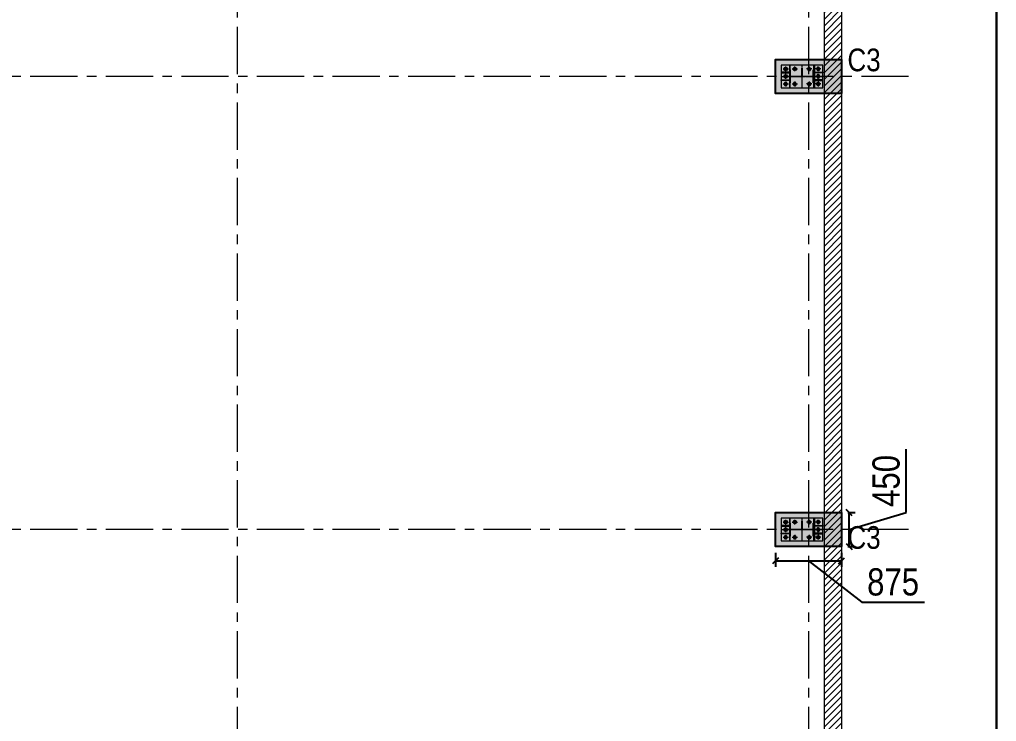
# Model space of a CAD drawing. Header units: inches. Extents: x 683042 to 921062, y -316188 to -5771.
# Drawn here: x 817568 to 830497, y -83562 to -74270 of the extents above; entities that cross this region are included whole.
import ezdxf

# ---------------------------------------------------------------- set-up
doc = ezdxf.new("R2010")
doc.units = ezdxf.units.IN
doc.header["$MEASUREMENT"] = 0
doc.linetypes.add('CENTER', pattern=[2, 1.25, -0.25, 0.25, -0.25])
doc.layers.add('CENTER LINE.(FSH)', color=10, linetype='CENTER', lineweight=0)
doc.layers.add('R-text', color=7, linetype='Continuous', lineweight=30)
for name, color, linetype in [('DETAIL-A', 41, 'Continuous'), ('R-column', 5, 'Continuous'), ('WALL', 30, 'Continuous')]:
    doc.layers.add(name, color=color, linetype=linetype)
doc.styles.add('ROMAND', font='swissc.ttf')
doc.dimstyles.new('CHIRAG', dxfattribs={"dimscale": 80, "dimtxt": 2.5, "dimasz": 2, "dimexe": 1, "dimexo": 1, "dimgap": 1, "dimtad": 0, "dimdec": 0, "dimzin": 0, "dimdsep": 46, "dimtxsty": 'ROMAND', "dimblk": 'OBLIQUE', "dimcen": 1, "dimclrd": 8, "dimclre": 8, "dimclrt": 256, "dimadec": 0, "dimazin": 0, "dimtfac": 1, "dimtdec": 0, "dimtmove": 0, "dimatfit": 3, "dimfxl": 15, "dimtolj": 1, "dimtzin": 0, "dimlwd": -1, "dimlwe": -1, "dimarcsym": 1})

# ---------------------------------------------------------------- blocks, each defined once
blk = doc.blocks.new('A$C153212E7')
at = {"lineweight": 5}
h = blk.add_hatch(color=256, dxfattribs=at)
h.dxf.hatch_style = 1
h.paths.add_polyline_path([(109, 300), (109, 0), (117, 0), (117, 300)])
h = blk.add_hatch(color=256, dxfattribs=at)
h.dxf.hatch_style = 1
h.paths.add_polyline_path([(279, 153), (279, 262), (271, 262), (271, 153)])
h = blk.add_hatch(color=256, dxfattribs=at)
h.dxf.hatch_style = 1
h.paths.add_polyline_path([(441, 300), (441, 0), (433, 0), (433, 300)])
h = blk.add_hatch(color=256, dxfattribs=at)
h.dxf.hatch_style = 1
h.paths.add_polyline_path([(109, 204), (0, 204), (0, 196), (109, 196)])
h = blk.add_hatch(color=3, dxfattribs=at)
h.dxf.hatch_style = 1
h.paths.add_polyline_path([(117, 238), (117, 63), (125, 63), (125, 238)])
h.paths.add_polyline_path([(125, 147), (425, 147), (425, 153), (125, 153)])
h.paths.add_polyline_path([(433, 238), (433, 63), (425, 63), (425, 238)])
h = blk.add_hatch(color=256, dxfattribs=at)
h.dxf.hatch_style = 1
h.paths.add_polyline_path([(279, 147), (279, 38), (271, 38), (271, 147)])
h = blk.add_hatch(color=256, dxfattribs=at)
h.dxf.hatch_style = 1
h.paths.add_polyline_path([(441, 204), (550, 204), (550, 196), (441, 196)])
h = blk.add_hatch(color=256, dxfattribs=at)
h.dxf.hatch_style = 1
h.paths.add_polyline_path([(109, 96), (0, 96), (0, 104), (109, 104)])
h = blk.add_hatch(color=256, dxfattribs=at)
h.dxf.hatch_style = 1
h.paths.add_polyline_path([(441, 96), (550, 96), (550, 104), (441, 104)])
blk.add_line((75, 150), (475, 150), dxfattribs=at)
at = {"color": 1, "lineweight": 5}
blk.add_lwpolyline([(0, 300), (550, 300), (550, 0), (0, 0)], close=True, dxfattribs=at)
at = {"lineweight": 5}
for points in [[(109, 300), (109, 0), (117, 0), (117, 300)], [(279, 153), (279, 262), (271, 262), (271, 153)], [(441, 300), (441, 0), (433, 0), (433, 300)], [(109, 204), (0, 204), (0, 196), (109, 196)], [(279, 147), (279, 38), (271, 38), (271, 147)], [(441, 204), (550, 204), (550, 196), (441, 196)], [(109, 96), (0, 96), (0, 104), (109, 104)], [(441, 96), (550, 96), (550, 104), (441, 104)]]:
    blk.add_lwpolyline(points, close=True, dxfattribs=at)
blk.add_circle((275, 150), 3, dxfattribs=at)
at = {"layer": 'DETAIL-A', "lineweight": 5}
for p, q in [((60, 218), (60, 282)), ((180, 218), (180, 282)), ((370, 218), (370, 282)), ((490, 218), (490, 282)), ((25, 250), (95, 250)), ((25, 150), (95, 150)), ((60, 118), (60, 182)), ((145, 250), (215, 250)), ((405, 250), (335, 250)), ((525, 250), (455, 250)), ((525, 150), (455, 150)), ((490, 118), (490, 182)), ((25, 50), (95, 50)), ((60, 82), (60, 18)), ((145, 50), (215, 50)), ((180, 82), (180, 18)), ((405, 50), (335, 50)), ((370, 82), (370, 18)), ((525, 50), (455, 50)), ((490, 82), (490, 18))]:
    blk.add_line(p, q, dxfattribs=at)
at = {"layer": 'DETAIL-A', "linetype": 'CENTER', "lineweight": 5, "ltscale": 20}
for p, q in [((275, 300), (275, 0)), ((550, 150), (0, 150))]:
    blk.add_line(p, q, dxfattribs=at)
at = {"layer": 'DETAIL-A', "lineweight": 5}
for points in [[(72, 270), (83, 250), (71, 230), (48, 230), (37, 250), (49, 270)], [(192, 270), (203, 250), (191, 230), (168, 230), (157, 250), (169, 270)], [(358, 270), (347, 250), (359, 230), (382, 230), (393, 250), (381, 270)], [(478, 270), (467, 250), (479, 230), (502, 230), (513, 250), (501, 270)], [(72, 170), (83, 150), (71, 130), (48, 130), (37, 150), (49, 170)], [(478, 170), (467, 150), (479, 130), (502, 130), (513, 150), (501, 170)], [(72, 30), (83, 50), (71, 70), (48, 70), (37, 50), (49, 30)], [(192, 30), (203, 50), (191, 70), (168, 70), (157, 50), (169, 30)], [(358, 30), (347, 50), (359, 70), (382, 70), (393, 50), (381, 30)], [(478, 30), (467, 50), (479, 70), (502, 70), (513, 50), (501, 30)]]:
    blk.add_lwpolyline(points, close=True, dxfattribs=at)
at = {"layer": 'DETAIL-A', "color": 3, "lineweight": 5}
for points in [[(117, 238), (117, 63), (125, 63), (125, 238)], [(125, 147), (425, 147), (425, 153), (125, 153)], [(433, 238), (433, 63), (425, 63), (425, 238)]]:
    blk.add_lwpolyline(points, close=True, dxfattribs=at)
at = {"layer": 'DETAIL-A', "lineweight": 5}
for centre, radius in [((60, 250), 20), ((60, 250), 12), ((180, 250), 20), ((180, 250), 12), ((370, 250), 20), ((370, 250), 12), ((490, 250), 20), ((490, 250), 12), ((60, 150), 20), ((60, 150), 12), ((490, 150), 20), ((490, 150), 12), ((60, 50), 20), ((60, 50), 12), ((180, 50), 20), ((180, 50), 12), ((370, 50), 20), ((370, 50), 12), ((490, 50), 20), ((490, 50), 12)]:
    blk.add_circle(centre, radius, dxfattribs=at)
blk = doc.blocks.new('COL')
at = {"layer": 'R-column'}
h = blk.add_hatch(color=256, dxfattribs=at)
h.dxf.hatch_style = 1
h.paths.add_polyline_path([(742266, -81345), (741391, -81345), (741391, -80895), (742266, -80895)])
h = blk.add_hatch(color=256, dxfattribs=at)
h.dxf.hatch_style = 1
h.paths.add_polyline_path([(742266, -87345), (741391, -87345), (741391, -86895), (742266, -86895)])
for points in [[(742266, -81345), (741391, -81345), (741391, -80895), (742266, -80895)], [(742266, -87345), (741391, -87345), (741391, -86895), (742266, -86895)]]:
    blk.add_lwpolyline(points, close=True, dxfattribs=at)
blk = doc.blocks.new('_Oblique')
at = {"color": 0, "linetype": 'ByBlock', "lineweight": -2}
blk.add_line((-0.5, -0.5), (0.5, 0.5), dxfattribs=at)
blk = doc.blocks.new('*D247')
at = {"color": 8, "linetype": 'Continuous', "transparency": 16777216}
for p, q in [((827573, -81328), (827573, -81516)), ((828448, -81328), (828448, -81516))]:
    blk.add_line(p, q, dxfattribs=at)
at = {"color": 8, "transparency": 16777216}
for p, q in [((827573, -81436), (828448, -81436)), ((828011, -81436), (828715, -81982)), ((828715, -81982), (829543, -81982))]:
    blk.add_line(p, q, dxfattribs=at)
at = {"layer": 'Defpoints', "color": 0, "transparency": 16777216}
for p in [(827573, -81248), (828448, -81248), (828448, -81436)]:
    blk.add_point(p, dxfattribs=at)
at = {"color": 8, "transparency": 16777216, "xscale": 80, "yscale": 80, "zscale": 80, "rotation": 180}
blk.add_blockref('_Oblique', (827573, -81436), dxfattribs=at)
at = {"color": 8, "transparency": 16777216, "xscale": 80, "yscale": 80, "zscale": 80}
blk.add_blockref('_Oblique', (828448, -81436), dxfattribs=at)
at = {"lineweight": 5, "transparency": 16777216, "insert": (829129, -81717), "char_height": 360, "attachment_point": 5, "style": 'ROMAND'}
blk.add_mtext('\\A1;875', dxfattribs=at)
blk = doc.blocks.new('*D248')
at = {"color": 8, "transparency": 16777216}
for p, q in [((829303, -80797), (829303, -79958)), ((828549, -81023), (829303, -80797)), ((828549, -81248), (828549, -80798))]:
    blk.add_line(p, q, dxfattribs=at)
at = {"color": 8, "linetype": 'Continuous', "transparency": 16777216}
for p, q in [((828528, -80798), (828629, -80798)), ((828528, -81248), (828629, -81248))]:
    blk.add_line(p, q, dxfattribs=at)
at = {"layer": 'Defpoints', "color": 0, "transparency": 16777216}
for p in [(828448, -80798), (828549, -80798), (828448, -81248)]:
    blk.add_point(p, dxfattribs=at)
at = {"color": 8, "transparency": 16777216, "xscale": 80, "yscale": 80, "zscale": 80}
for p, rotation in [((828549, -80798), 90), ((828549, -81248), 270)]:
    blk.add_blockref('_Oblique', p, dxfattribs=dict(at, rotation=rotation))
at = {"lineweight": 5, "transparency": 16777216, "insert": (829038, -80378), "char_height": 360, "attachment_point": 5, "rotation": 90, "style": 'ROMAND'}
blk.add_mtext('\\A1;450', dxfattribs=at)

msp = doc.modelspace()

# ---------------------------------------------------------------- hatches: boundary and pattern name
at = {"lineweight": 5}
h = msp.add_hatch(dxfattribs=at)
h.set_pattern_fill('ANSI31', color=8, scale=500)
h.set_pattern_definition([(45, (88971.894, 25203.18), (-44.194174, 44.194174), [])])
h.paths.add_polyline_path([(812448.068, -63023.059), (828448.068, -63023.059), (828448.068, -87023.059), (812448.068, -87023.059)])
h.paths.add_polyline_path([(812678.068, -63253.059), (828218.068, -63253.059), (828218.068, -86793.059), (812678.068, -86793.059)], flags=16)

# ---------------------------------------------------------------- linework, layer by layer
at = {"color": 1, "lineweight": 30}
msp.add_lwpolyline([(830496.951, -92524.94), (807066.126, -92524.94), (807066.126, -59390.439), (830496.951, -59390.439)], close=True, dxfattribs=at)
at = {"layer": 'CENTER LINE.(FSH)', "lineweight": 5, "ltscale": 500}
for p, q in [((820448.068, -60367.889), (820448.068, -87549.671)), ((828010.627, -60367.889), (828010.627, -87549.671)), ((829334.529, -75023.059), (808278.266, -75023.059)), ((829334.529, -81023.059), (808278.266, -81023.059))]:
    msp.add_line(p, q, dxfattribs=at)
at = {"layer": 'WALL', "lineweight": 5}
for points in [[(812448.068, -63023.059), (828448.068, -63023.059), (828448.068, -87023.059), (812448.068, -87023.059)], [(812678.068, -63253.059), (828218.068, -63253.059), (828218.068, -86793.059), (812678.068, -86793.059)]]:
    msp.add_lwpolyline(points, close=True, dxfattribs=at)

# ---------------------------------------------------------------- block references
at = {"lineweight": 5, "xscale": -1}
for p in [(828198.068, -75173.059), (828198.068, -81173.059)]:
    msp.add_blockref('A$C153212E7', p, dxfattribs=at)
at = {"layer": 'R-column'}
msp.add_blockref('COL', (86182.214, 6097.354), dxfattribs=at)

# ---------------------------------------------------------------- texts
at = {"layer": 'R-text', "lineweight": 5, "char_height": 300, "width": 286.62939, "attachment_point": 5, "style": 'ROMAND'}
for insert in [(828744.716, -74806.688), (828744.716, -81128.88)]:
    msp.add_mtext('\\A1;C3', dxfattribs=dict(at, insert=insert))

# ---------------------------------------------------------------- dimensions: what is measured, and where the dimension line sits
at = {"lineweight": 5}
dim = msp.add_linear_dim(base=(828549.161, -80798.059), p1=(828448.068, -81248.059), p2=(828448.068, -80798.059), angle=90, dimstyle='CHIRAG', override={"dimtxt": 4.5, "dimasz": 1, "dimtad": 1, "dimtmove": 1}, dxfattribs=at)
dim.commit()
dim.dimension.update_dxf_attribs({"geometry": '*D248', "text_midpoint": (829038.278, -80716.956)})
dim = msp.add_linear_dim(base=(828448.068, -81435.939), p1=(827573.068, -81248.059), p2=(828448.068, -81248.059), dimstyle='CHIRAG', override={"dimtxt": 4.5, "dimasz": 1, "dimtad": 1, "dimtmove": 1}, dxfattribs=at)
dim.commit()
dim.dimension.update_dxf_attribs({"geometry": '*D247', "text_midpoint": (828795.208, -81981.741), "dimtype": 160})

doc.saveas('drawing.dxf')
